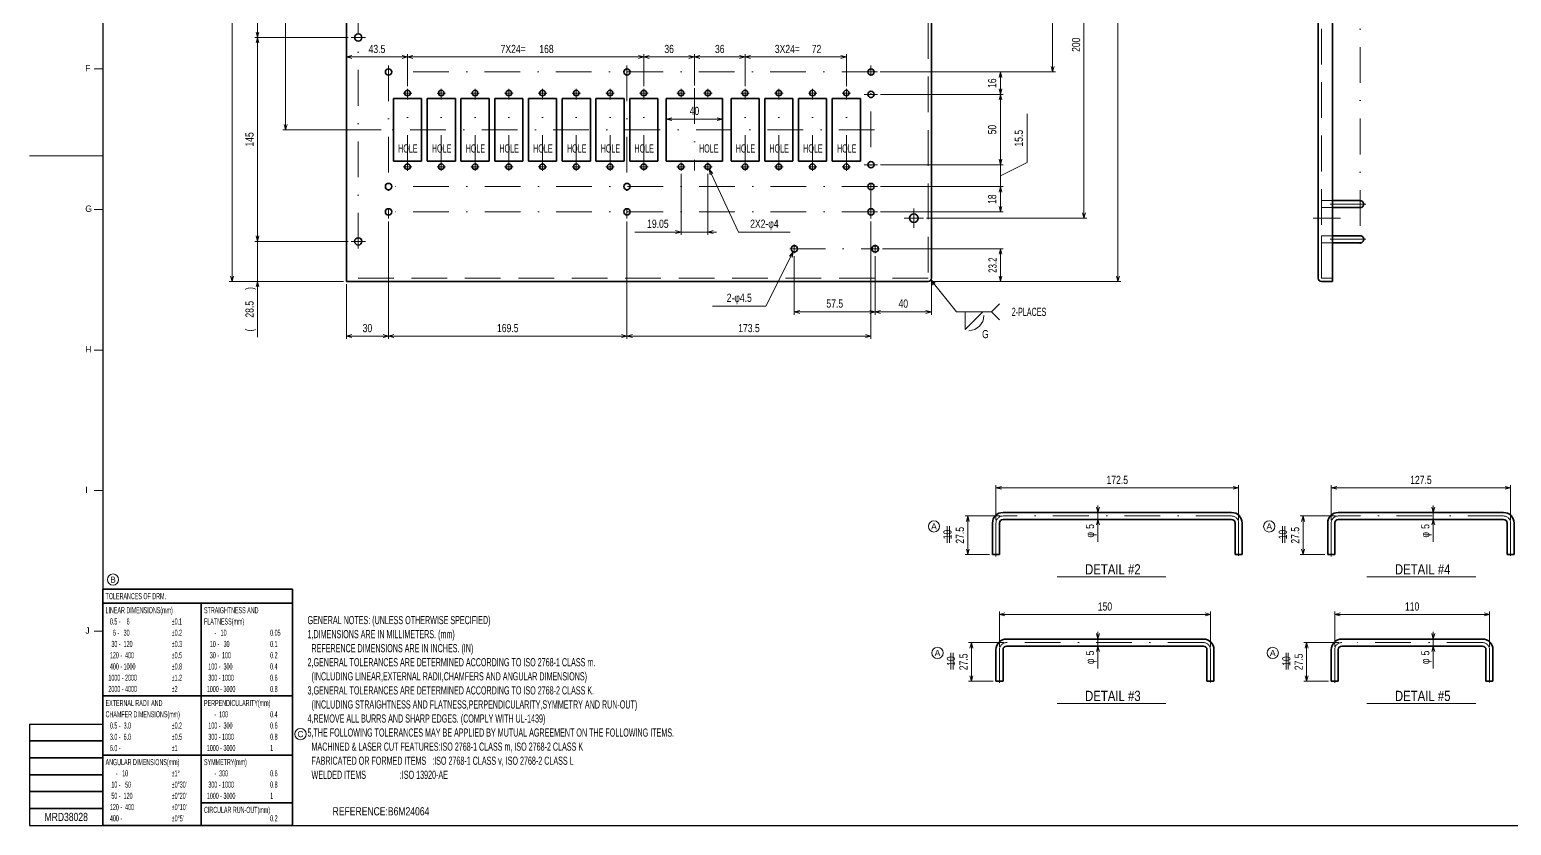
# Model space of a CAD drawing. Header units: millimetres. Extents: x 10 to 832, y 7 to 590.
# Drawn here: x 10 to 536, y 15 to 298 of the extents above; entities that cross this region are included whole.
import ezdxf
from ezdxf.enums import TextEntityAlignment as Align

# ---------------------------------------------------------------- set-up
doc = ezdxf.new("R2010")
doc.units = ezdxf.units.MM
doc.linetypes.add('DASHDOT', pattern=[25.3, 12.7, -6.3, 0, -6.3])
doc.linetypes.add('DASHED', pattern=[19, 12.7, -6.3])
for name, color, linetype in [('GR1_01', 7, 'Continuous'), ('GR1_05', 7, 'Continuous'), ('GR1_16', 7, 'Continuous'), ('GR2_02', 7, 'Continuous'), ('図面枠B6M', 7, 'Continuous'), ('表題、部品表_Layer1', 7, 'Continuous')]:
    doc.layers.add(name, color=color, linetype=linetype)
doc.styles.add('HG丸ｺﾞｼｯｸM-PRO', font='')
doc.styles.get('HG丸ｺﾞｼｯｸM-PRO').set_extended_font_data('HG丸ｺﾞｼｯｸM-PRO')

# ---------------------------------------------------------------- blocks, each defined once
blk = doc.blocks.new('BLKF023')
at = {"layer": '図面枠B6M', "color": 2, "linetype": 'Continuous', "lineweight": 25}
for p, q in [((35.5, 584), (35.5, 15)), ((9.5, 51), (9.5, 15)), ((9.5, 51), (35.5, 51)), ((9.5, 15), (831.5, 15))]:
    blk.add_line(p, q, dxfattribs=at)
at = {"layer": '図面枠B6M', "color": 4, "linetype": 'Continuous', "lineweight": 13}
for p, q in [((32.5, 284), (35.5, 284)), ((9.5, 253), (35.5, 253)), ((32.5, 234), (35.5, 234)), ((32.5, 184), (35.5, 184)), ((32.5, 134), (35.5, 134)), ((32.5, 84), (35.5, 84))]:
    blk.add_line(p, q, dxfattribs=at)
at = {"layer": '図面枠B6M', "color": 3, "linetype": 'Continuous', "lineweight": 35}
for p, q in [((9.5, 45), (35.5, 45)), ((9.5, 39), (35.5, 39)), ((9.5, 33), (35.5, 33)), ((9.5, 27), (35.5, 27)), ((9.5, 21), (35.5, 21))]:
    blk.add_line(p, q, dxfattribs=at)
at = {"layer": '図面枠B6M', "color": 4, "linetype": 'Continuous', "lineweight": 13, "style": 'HG丸ｺﾞｼｯｸM-PRO'}
for s, width, p in [('F', 0.998986, (29.29, 282.45)), ('G', 1.003714, (29.29, 232.45)), ('H', 1.00207, (29.29, 182.45)), ('I', 1.00207, (29.29, 132.45)), ('J', 1.005117, (29.29, 82.45))]:
    blk.add_text(s, height=2.25, dxfattribs=dict(at, width=width)).set_placement(p, align=Align.BOTTOM_LEFT)
blk = doc.blocks.new('BLKF035')
at = {"layer": 'GR2_02', "color": 3, "linetype": 'Continuous', "lineweight": 35}
for p, q in [((356.79, 81.25), (426.79, 81.25)), ((353.04, 66.25), (353.04, 77.5)), ((355.54, 66.25), (355.54, 77.5)), ((426.79, 78.75), (356.79, 78.75)), ((428.04, 66.25), (428.04, 77.5)), ((430.54, 77.5), (430.54, 66.25)), ((355.54, 66.25), (353.04, 66.25)), ((430.54, 66.25), (428.04, 66.25))]:
    blk.add_line(p, q, dxfattribs=at)
at = {"layer": 'GR2_02', "color": 4, "linetype": 'DASHDOT', "lineweight": 13}
for p, q in [((426.79, 80), (356.79, 80)), ((354.29, 77.5), (354.29, 65.62)), ((429.29, 77.5), (429.29, 65.8))]:
    blk.add_line(p, q, dxfattribs=at)
at = {"layer": 'GR2_02', "color": 3, "linetype": 'Continuous', "lineweight": 35}
for centre, radius, start, end in [((356.79, 77.5), 3.75, 90, 180), ((426.79, 77.5), 3.75, 0, 90), ((356.79, 77.5), 1.25, 90, 180), ((426.79, 77.5), 1.25, 0, 90)]:
    blk.add_arc(centre, radius, start, end, dxfattribs=at)
at = {"layer": 'GR2_02', "color": 4, "linetype": 'DASHDOT', "lineweight": 13}
for centre, start, end in [((356.79, 77.5), 90, 180), ((426.79, 77.5), 0, 90)]:
    blk.add_arc(centre, 2.5, start, end, dxfattribs=at)
blk = doc.blocks.new('FXTIP_ARROW_S')
at = {"color": 0, "linetype": 'Continuous', "lineweight": -2}
for q in [(-1, 0), (-0.97, 0.26), (-0.97, -0.26)]:
    blk.add_line((0, 0), q, dxfattribs=at)
blk = doc.blocks.new('FXTIP_ARROW_E')
at = {"color": 0, "linetype": 'Continuous', "lineweight": -2}
for q in [(-1, 0), (-0.97, 0.26), (-0.97, -0.26)]:
    blk.add_line((0, 0), q, dxfattribs=at)
blk = doc.blocks.new('BLKF036')
at = {"layer": 'GR2_02', "color": 3, "linetype": 'Continuous', "lineweight": 35}
for p, q in [((351.79, 111.25), (351.79, 122.5)), ((354.29, 111.25), (354.29, 122.5)), ((355.54, 126.25), (436.79, 126.25)), ((436.79, 123.75), (355.54, 123.75)), ((438.04, 111.25), (438.04, 122.5)), ((440.54, 122.5), (440.54, 111.25)), ((354.29, 111.25), (351.79, 111.25)), ((440.54, 111.25), (438.04, 111.25))]:
    blk.add_line(p, q, dxfattribs=at)
at = {"layer": 'GR2_02', "color": 4, "linetype": 'DASHDOT', "lineweight": 13}
for p, q in [((353.04, 122.5), (353.04, 110.62)), ((436.79, 125), (355.54, 125)), ((439.29, 122.5), (439.29, 110.8))]:
    blk.add_line(p, q, dxfattribs=at)
at = {"layer": 'GR2_02', "color": 3, "linetype": 'Continuous', "lineweight": 35}
for centre, radius, start, end in [((355.54, 122.5), 3.75, 90, 180), ((355.54, 122.5), 1.25, 90, 180), ((436.79, 122.5), 3.75, 0, 90), ((436.79, 122.5), 1.25, 0, 90)]:
    blk.add_arc(centre, radius, start, end, dxfattribs=at)
at = {"layer": 'GR2_02', "color": 4, "linetype": 'DASHDOT', "lineweight": 13}
for centre, start, end in [((355.54, 122.5), 90, 180), ((436.79, 122.5), 0, 90)]:
    blk.add_arc(centre, 2.5, start, end, dxfattribs=at)
blk = doc.blocks.new('BLKF037')
at = {"layer": 'GR1_01', "color": 3, "linetype": 'Continuous', "lineweight": 35}
for p, q in [((468.78, 453.37), (472.63, 453.37)), ((472.63, 404.68), (472.63, 453.37)), ((467.63, 209.52), (467.63, 452.22)), ((472.63, 208.37), (472.63, 399.68)), ((468.78, 208.37), (472.63, 208.37))]:
    blk.add_line(p, q, dxfattribs=at)
at = {"layer": 'GR1_01', "color": 4, "linetype": 'DASHED', "lineweight": 13}
for p, q in [((468.78, 209.52), (468.78, 452.22)), ((468.78, 452.22), (472.63, 452.22)), ((472.63, 209.52), (468.78, 209.52))]:
    blk.add_line(p, q, dxfattribs=at)
at = {"layer": 'GR1_01', "color": 3, "linetype": 'Continuous', "lineweight": 35}
for centre, start, end in [((468.78, 452.22), 90, 180), ((468.78, 209.52), 180, 270)]:
    blk.add_arc(centre, 1.15, start, end, dxfattribs=at)
blk = doc.blocks.new('BLKF062')
at = {"layer": 'GR1_16', "color": 4, "linetype": 'Continuous', "lineweight": 13}
for p, q in [((342.08, 197.58), (342.08, 191.33)), ((342.08, 191.33), (348.33, 197.58))]:
    blk.add_line(p, q, dxfattribs=at)
blk.add_arc((343.23, 196.43), 5.55, 271.8605, 358.1395, dxfattribs=at)
blk = doc.blocks.new('BLKF065')
at = {"layer": 'GR2_02', "color": 3, "linetype": 'Continuous', "lineweight": 35}
for p, q in [((475.98, 81.25), (525.98, 81.25)), ((472.23, 66.25), (472.23, 77.5)), ((474.73, 66.25), (474.73, 77.5)), ((525.98, 78.75), (475.98, 78.75)), ((527.23, 66.25), (527.23, 77.5)), ((529.73, 77.5), (529.73, 66.25)), ((474.73, 66.25), (472.23, 66.25)), ((529.73, 66.25), (527.23, 66.25))]:
    blk.add_line(p, q, dxfattribs=at)
at = {"layer": 'GR2_02', "color": 4, "linetype": 'DASHDOT', "lineweight": 13}
for p, q in [((525.98, 80), (475.98, 80)), ((473.48, 77.5), (473.48, 65.62)), ((528.48, 77.5), (528.48, 65.8))]:
    blk.add_line(p, q, dxfattribs=at)
at = {"layer": 'GR2_02', "color": 3, "linetype": 'Continuous', "lineweight": 35}
for centre, radius, start, end in [((475.98, 77.5), 3.75, 90, 180), ((525.98, 77.5), 3.75, 0, 90), ((475.98, 77.5), 1.25, 90, 180), ((525.98, 77.5), 1.25, 0, 90)]:
    blk.add_arc(centre, radius, start, end, dxfattribs=at)
at = {"layer": 'GR2_02', "color": 4, "linetype": 'DASHDOT', "lineweight": 13}
for centre, start, end in [((475.98, 77.5), 90, 180), ((525.98, 77.5), 0, 90)]:
    blk.add_arc(centre, 2.5, start, end, dxfattribs=at)
blk = doc.blocks.new('BLKF066')
at = {"layer": 'GR2_02', "color": 3, "linetype": 'Continuous', "lineweight": 35}
for p, q in [((470.98, 111.25), (470.98, 122.5)), ((473.48, 111.25), (473.48, 122.5)), ((474.73, 126.25), (533.48, 126.25)), ((533.48, 123.75), (474.73, 123.75)), ((534.73, 111.25), (534.73, 122.5)), ((537.23, 122.5), (537.23, 111.25)), ((473.48, 111.25), (470.98, 111.25)), ((537.23, 111.25), (534.73, 111.25))]:
    blk.add_line(p, q, dxfattribs=at)
at = {"layer": 'GR2_02', "color": 4, "linetype": 'DASHDOT', "lineweight": 13}
for p, q in [((472.23, 122.5), (472.23, 110.62)), ((533.48, 125), (474.73, 125)), ((535.98, 122.5), (535.98, 110.8))]:
    blk.add_line(p, q, dxfattribs=at)
at = {"layer": 'GR2_02', "color": 3, "linetype": 'Continuous', "lineweight": 35}
for centre, radius, start, end in [((474.73, 122.5), 3.75, 90, 180), ((474.73, 122.5), 1.25, 90, 180), ((533.48, 122.5), 3.75, 0, 90), ((533.48, 122.5), 1.25, 0, 90)]:
    blk.add_arc(centre, radius, start, end, dxfattribs=at)
at = {"layer": 'GR2_02', "color": 4, "linetype": 'DASHDOT', "lineweight": 13}
for centre, start, end in [((474.73, 122.5), 90, 180), ((533.48, 122.5), 0, 90)]:
    blk.add_arc(centre, 2.5, start, end, dxfattribs=at)
blk = doc.blocks.new('BLKF077')
at = {"layer": 'GR2_02', "color": 4, "linetype": 'DASHED', "lineweight": 13}
for p, q in [((468.78, 237.12), (472.63, 237.12)), ((472.63, 234.62), (468.78, 234.62))]:
    blk.add_line(p, q, dxfattribs=at)
at = {"layer": 'GR2_02', "color": 3, "linetype": 'Continuous', "lineweight": 35}
for p, q in [((472.63, 237.12), (482.53, 237.12)), ((482.53, 234.62), (472.63, 234.62))]:
    blk.add_line(p, q, dxfattribs=at)
for start, end in [(28.3576, 90), (270, 331.6424), (331.6424, 28.3576)]:
    blk.add_arc((482.53, 235.87), 1.25, start, end, dxfattribs=at)
blk = doc.blocks.new('BLKF076')
at = {"layer": 'GR2_02', "color": 4, "linetype": 'DASHED', "lineweight": 13}
blk.add_line((468.78, 237.12), (468.78, 234.62), dxfattribs=at)
at = {"layer": 'GR2_02', "color": 4, "linetype": 'DASHDOT', "lineweight": 13}
blk.add_line((484.53, 235.87), (467.88, 235.87), dxfattribs=at)
at = {"layer": 'GR2_02', "color": 3, "linetype": 'Continuous', "lineweight": 35}
blk.add_blockref('BLKF077', (0, 0), dxfattribs=at)
blk = doc.blocks.new('BLKF079')
at = {"layer": 'GR2_02', "color": 4, "linetype": 'DASHED', "lineweight": 13}
for p, q in [((468.78, 224.62), (472.63, 224.62)), ((472.63, 222.12), (468.78, 222.12))]:
    blk.add_line(p, q, dxfattribs=at)
at = {"layer": 'GR2_02', "color": 3, "linetype": 'Continuous', "lineweight": 35}
for p, q in [((472.63, 224.62), (482.53, 224.62)), ((482.53, 222.12), (472.63, 222.12))]:
    blk.add_line(p, q, dxfattribs=at)
for start, end in [(34.9152, 90), (270, 325.0848), (325.0848, 34.9152)]:
    blk.add_arc((482.53, 223.37), 1.25, start, end, dxfattribs=at)
blk = doc.blocks.new('BLKF078')
at = {"layer": 'GR2_02', "color": 4, "linetype": 'DASHDOT', "lineweight": 13}
blk.add_line((484.53, 223.37), (467.88, 223.37), dxfattribs=at)
at = {"layer": 'GR2_02', "color": 4, "linetype": 'DASHED', "lineweight": 13}
blk.add_line((468.78, 224.62), (468.78, 222.12), dxfattribs=at)
at = {"layer": 'GR2_02', "color": 3, "linetype": 'Continuous', "lineweight": 35}
blk.add_blockref('BLKF079', (0, 0), dxfattribs=at)
blk = doc.blocks.new('BLKF082')
at = {"layer": 'GR1_05', "color": 4, "linetype": 'Continuous', "lineweight": 13}
blk.add_circle((331, 121.3), 2, dxfattribs=at)
at = {"layer": 'GR1_05', "color": 4, "linetype": 'Continuous', "lineweight": 13, "style": 'HG丸ｺﾞｼｯｸM-PRO', "width": 1.042301}
blk.add_text('A', height=2.18, dxfattribs=at).set_placement((331, 121.3), align=Align.MIDDLE_CENTER)
blk = doc.blocks.new('BLKF083')
at = {"layer": 'GR1_05', "color": 4, "linetype": 'Continuous', "lineweight": 13}
blk.add_circle((332.25, 76.3), 2, dxfattribs=at)
at = {"layer": 'GR1_05', "color": 4, "linetype": 'Continuous', "lineweight": 13, "style": 'HG丸ｺﾞｼｯｸM-PRO', "width": 1.042301}
blk.add_text('A', height=2.18, dxfattribs=at).set_placement((332.25, 76.3), align=Align.MIDDLE_CENTER)
blk = doc.blocks.new('BLKF084')
at = {"layer": 'GR1_05', "color": 4, "linetype": 'Continuous', "lineweight": 13}
blk.add_circle((451.44, 76.3), 2, dxfattribs=at)
at = {"layer": 'GR1_05', "color": 4, "linetype": 'Continuous', "lineweight": 13, "style": 'HG丸ｺﾞｼｯｸM-PRO', "width": 1.042301}
blk.add_text('A', height=2.18, dxfattribs=at).set_placement((451.44, 76.3), align=Align.MIDDLE_CENTER)
blk = doc.blocks.new('BLKF085')
at = {"layer": 'GR1_05', "color": 4, "linetype": 'Continuous', "lineweight": 13}
blk.add_circle((450.19, 121.3), 2, dxfattribs=at)
at = {"layer": 'GR1_05', "color": 4, "linetype": 'Continuous', "lineweight": 13, "style": 'HG丸ｺﾞｼｯｸM-PRO', "width": 1.042301}
blk.add_text('A', height=2.18, dxfattribs=at).set_placement((450.19, 121.3), align=Align.MIDDLE_CENTER)
blk = doc.blocks.new('BLKF088')
at = {"layer": '図面枠B6M', "color": 3, "linetype": 'Continuous', "lineweight": 35}
for p, q in [((35.5, 99), (103, 99)), ((35.5, 99), (35.5, 15)), ((103, 15), (103, 99)), ((35.5, 94), (103, 94)), ((70.5, 15), (70.5, 94)), ((35.5, 61), (70.5, 61)), ((70.5, 61), (103, 61)), ((35.5, 40), (70.5, 40)), ((70.5, 40), (103, 40)), ((70.5, 23), (103, 23)), ((35.5, 15), (103, 15))]:
    blk.add_line(p, q, dxfattribs=at)
at = {"layer": '図面枠B6M', "color": 4, "linetype": 'Continuous', "lineweight": 13, "style": 'HG丸ｺﾞｼｯｸM-PRO'}
for s, height, width, p in [('TOLERANCES OF DRM.', 2.1818, 0.522208, (36.5, 96.5)), ('LINEAR DIMENSIONS(mm)', 2.1818, 0.521664, (36.5, 91.5)), ('STRAIGHTNESS AND', 2.1818, 0.521949, (71.5, 91.5)), (' 0.5 -    6', 2.1818, 0.524049, (37.5, 87.5)), ('   6 -   30', 2.1818, 0.52397, (37.5, 83.5)), ('±0.1', 2.182, 0.52198, (60, 87.5)), ('±0.2', 2.182, 0.52198, (60, 83.5)), ('FLATNESS(mm)', 2.1818, 0.521994, (71.5, 87.5)), ('     -   10', 2.1818, 0.524651, (72.5, 83.5)), ('0.05', 2.182, 0.52205, (95, 83.5)), ('  30 -  120', 2.1818, 0.522893, (37.5, 79.5)), ('±0.3', 2.182, 0.52198, (60, 79.5)), ('  10 -   30', 2.1818, 0.523391, (72.5, 79.5)), ('0.1', 2.182, 0.522424, (95, 79.5)), (' 120 -  400', 2.1818, 0.52246, (37.5, 75.5)), ('±0.5', 2.182, 0.52198, (60, 75.5)), ('  30 -  100', 2.1818, 0.522893, (72.5, 75.5)), ('0.2', 2.182, 0.522424, (95, 75.5)), ('1000 - 2000', 2.1818, 0.521744, (37.5, 67.5)), (' 400 - 1000', 2.1818, 0.52208, (37.5, 71.5)), ('±0.8', 2.182, 0.52198, (60, 71.5)), ('±1.2', 2.182, 0.52198, (60, 67.5)), (' 300 - 1000', 2.1818, 0.52208, (72.5, 67.5)), (' 100 -  300', 2.1818, 0.52246, (72.5, 71.5)), ('0.4', 2.182, 0.522424, (95, 71.5)), ('0.6', 2.182, 0.522424, (95, 67.5)), ('2000 - 4000', 2.1818, 0.521744, (37.5, 63.5)), ('±2', 2.182, 0.521216, (60, 63.5)), ('1000 - 3000', 2.1818, 0.521744, (72.5, 63.5)), ('0.8', 2.182, 0.522424, (95, 63.5)), ('EXTERNAL RADII AND', 2.1818, 0.522426, (36.5, 58.5)), ('PERPENDICULARITY(mm)', 2.1818, 0.521822, (71.5, 58.5)), ('CHAMFER DIMENSIONS(mm)', 2.1818, 0.521615, (36.5, 54.5)), ('     -  100', 2.1818, 0.52397, (72.5, 54.5)), ('0.4', 2.182, 0.522424, (95, 54.5)), (' 0.5 -  3.0', 2.1818, 0.523514, (37.5, 50.5)), (' 3.0 -  6.0', 2.1818, 0.523514, (37.5, 46.5)), ('±0.2', 2.182, 0.52198, (60, 50.5)), ('±0.5', 2.182, 0.52198, (60, 46.5)), (' 300 - 1000', 2.1818, 0.52208, (72.5, 46.5)), (' 100 -  300', 2.1818, 0.52246, (72.5, 50.5)), ('0.6', 2.182, 0.522424, (95, 50.5)), ('0.8', 2.182, 0.522424, (95, 46.5)), (' 6.0 -', 2.182, 0.523279, (37.5, 42.5)), ('±1', 2.182, 0.521216, (60, 42.5)), ('1000 - 3000', 2.1818, 0.521744, (72.5, 42.5)), ('1', 2.18, 0.521199, (95, 42.5)), ('ANGULAR DIMENSIONS(mm)', 2.1818, 0.521887, (36.5, 37.5)), ('SYMMETRY(mm)', 2.1818, 0.521222, (71.5, 37.5)), ('     -   10', 2.1818, 0.524651, (37.5, 33.5)), ('±1°', 2.182, 0.52122, (60, 33.5)), ('     -  300', 2.1818, 0.52397, (72.5, 33.5)), ('0.6', 2.182, 0.522424, (95, 33.5)), ('  50 -  120', 2.1818, 0.522893, (37.5, 25.5)), ('  10 -   50', 2.1818, 0.523391, (37.5, 29.5)), ("±0°30'", 2.182, 0.521679, (60, 29.5)), ("±0°20'", 2.182, 0.521679, (60, 25.5)), ('1000 - 3000', 2.1818, 0.521744, (72.5, 25.5)), (' 300 - 1000', 2.1818, 0.52208, (72.5, 29.5)), ('0.8', 2.182, 0.522424, (95, 29.5)), ('1', 2.18, 0.521199, (95, 25.5)), (' 120 -  400', 2.1818, 0.52246, (37.5, 21.5)), ("±0°10'", 2.182, 0.521679, (60, 21.5)), ('CIRCULAR RUN-OUT(mm)', 2.1818, 0.521639, (71.5, 20.5)), (' 400 -', 2.182, 0.52234, (37.5, 17.5)), ("±0°5'", 2.182, 0.521776, (60, 17.5)), ('0.2', 2.182, 0.522424, (95, 17.5))]:
    blk.add_text(s, height=height, dxfattribs=dict(at, width=width)).set_placement(p, align=Align.MIDDLE_LEFT)
blk = doc.blocks.new('BLKF089')
at = {"layer": '表題、部品表_Layer1', "color": 4, "linetype": 'Continuous', "lineweight": 13}
blk.add_circle((39.14, 102.37), 2, dxfattribs=at)
at = {"layer": '表題、部品表_Layer1', "color": 4, "linetype": 'Continuous', "lineweight": 13, "style": 'HG丸ｺﾞｼｯｸM-PRO', "width": 1.04272}
blk.add_text('B', height=2.18, dxfattribs=at).set_placement((39.14, 102.37), align=Align.MIDDLE_CENTER)
blk = doc.blocks.new('BLKF126')
at = {"layer": 'GR1_01', "color": 3, "linetype": 'Continuous', "lineweight": 35}
for p, q in [((328.94, 453.37), (122.09, 453.37)), ((122.09, 208.37), (122.09, 453.37)), ((330.09, 209.52), (330.09, 452.22)), ((328.94, 208.37), (122.09, 208.37))]:
    blk.add_line(p, q, dxfattribs=at)
at = {"layer": 'GR1_01', "color": 4, "linetype": 'DASHED', "lineweight": 13}
for p, q in [((122.09, 452.22), (328.94, 452.22)), ((328.94, 452.22), (328.94, 209.52)), ((328.94, 209.52), (122.09, 209.52))]:
    blk.add_line(p, q, dxfattribs=at)
at = {"layer": 'GR1_01', "color": 3, "linetype": 'Continuous', "lineweight": 35}
for centre, start, end in [((328.94, 452.22), 0, 90), ((328.94, 209.52), 270, 0)]:
    blk.add_arc(centre, 1.15, start, end, dxfattribs=at)
blk = doc.blocks.new('BLKF129')
at = {"layer": 'GR1_01', "color": 3, "linetype": 'Continuous', "lineweight": 35}
for p, q in [((148.84, 273.37), (138.84, 273.37)), ((138.84, 273.37), (138.84, 251.17)), ((148.84, 251.17), (148.84, 273.37)), ((160.84, 273.37), (150.84, 273.37)), ((150.84, 273.37), (150.84, 251.17)), ((160.84, 251.17), (160.84, 273.37)), ((172.84, 273.37), (162.84, 273.37)), ((162.84, 273.37), (162.84, 251.17)), ((172.84, 251.17), (172.84, 273.37)), ((184.84, 273.37), (174.84, 273.37)), ((174.84, 273.37), (174.84, 251.17)), ((184.84, 251.17), (184.84, 273.37)), ((196.84, 273.37), (186.84, 273.37)), ((186.84, 273.37), (186.84, 251.17)), ((196.84, 251.17), (196.84, 273.37)), ((208.84, 273.37), (198.84, 273.37)), ((198.84, 273.37), (198.84, 251.17)), ((208.84, 251.17), (208.84, 273.37)), ((220.84, 273.37), (210.84, 273.37)), ((210.84, 273.37), (210.84, 251.17)), ((220.84, 251.17), (220.84, 273.37)), ((232.84, 273.37), (222.84, 273.37)), ((222.84, 273.37), (222.84, 251.17)), ((232.84, 251.17), (232.84, 273.37)), ((255.84, 273.37), (235.84, 273.37)), ((235.84, 273.37), (235.84, 251.17)), ((255.84, 251.17), (255.84, 273.37)), ((268.84, 273.37), (258.84, 273.37)), ((258.84, 273.37), (258.84, 251.17)), ((268.84, 251.17), (268.84, 273.37)), ((280.84, 273.37), (270.84, 273.37)), ((270.84, 273.37), (270.84, 251.17)), ((280.84, 251.17), (280.84, 273.37)), ((292.84, 273.37), (282.84, 273.37)), ((282.84, 273.37), (282.84, 251.17)), ((292.84, 251.17), (292.84, 273.37)), ((304.84, 273.37), (294.84, 273.37)), ((294.84, 273.37), (294.84, 251.17)), ((304.84, 251.17), (304.84, 273.37)), ((138.84, 251.17), (148.84, 251.17)), ((150.84, 251.17), (160.84, 251.17)), ((162.84, 251.17), (172.84, 251.17)), ((174.84, 251.17), (184.84, 251.17)), ((186.84, 251.17), (196.84, 251.17)), ((198.84, 251.17), (208.84, 251.17)), ((210.84, 251.17), (220.84, 251.17)), ((222.84, 251.17), (232.84, 251.17)), ((235.84, 251.17), (255.84, 251.17)), ((258.84, 251.17), (268.84, 251.17)), ((270.84, 251.17), (280.84, 251.17)), ((282.84, 251.17), (292.84, 251.17)), ((294.84, 251.17), (304.84, 251.17))]:
    blk.add_line(p, q, dxfattribs=at)
for centre in [(143.84, 275.37), (155.84, 275.37), (167.84, 275.37), (179.84, 275.37), (191.84, 275.37), (203.84, 275.37), (215.84, 275.37), (227.84, 275.37), (241.08, 275.37), (250.61, 275.37), (263.84, 275.37), (275.84, 275.37), (287.84, 275.37), (299.84, 275.37), (143.84, 249.17), (155.84, 249.17), (167.84, 249.17), (179.84, 249.17), (191.84, 249.17), (203.84, 249.17), (215.84, 249.17), (227.84, 249.17), (241.08, 249.17), (250.61, 249.17), (263.84, 249.17), (275.84, 249.17), (287.84, 249.17), (299.84, 249.17)]:
    blk.add_circle(centre, 1, dxfattribs=at)
blk = doc.blocks.new('BLKF130')
at = {"layer": '表題、部品表_Layer1', "color": 4, "linetype": 'Continuous', "lineweight": 13}
blk.add_circle((105.79, 47.45), 2, dxfattribs=at)
at = {"layer": '表題、部品表_Layer1', "color": 4, "linetype": 'Continuous', "lineweight": 13, "style": 'HG丸ｺﾞｼｯｸM-PRO', "width": 1.042931}
blk.add_text('C', height=2.18, dxfattribs=at).set_placement((105.79, 47.45), align=Align.MIDDLE_CENTER)

msp = doc.modelspace()

# ---------------------------------------------------------------- linework, layer by layer
at = {"layer": 'GR1_01', "color": 4, "linetype": 'DASHDOT', "lineweight": 13}
for p, q in [((126.34, 220.07), (126.34, 442.67)), ((482.53, 393.26), (482.53, 217.09)), ((128.89, 295.12), (123.79, 295.12)), ((137.09, 285.17), (137.09, 230.74)), ((221.84, 285.17), (221.84, 230.74)), ((308.59, 230.74), (308.59, 285.17)), ((310.89, 282.87), (134.79, 282.87)), ((145.34, 275.37), (142.34, 275.37)), ((143.84, 273.87), (143.84, 276.87)), ((143.84, 247.67), (143.84, 276.87)), ((157.34, 275.37), (154.34, 275.37)), ((155.84, 273.87), (155.84, 276.87)), ((155.84, 247.67), (155.84, 276.87)), ((169.34, 275.37), (166.34, 275.37)), ((167.84, 273.87), (167.84, 276.87)), ((167.84, 247.67), (167.84, 276.87)), ((181.34, 275.37), (178.34, 275.37)), ((179.84, 273.87), (179.84, 276.87)), ((179.84, 247.67), (179.84, 276.87)), ((193.34, 275.37), (190.34, 275.37)), ((191.84, 273.87), (191.84, 276.87)), ((191.84, 247.67), (191.84, 276.87)), ((205.34, 275.37), (202.34, 275.37)), ((203.84, 273.87), (203.84, 276.87)), ((203.84, 247.67), (203.84, 276.87)), ((217.34, 275.37), (214.34, 275.37)), ((215.84, 273.87), (215.84, 276.87)), ((215.84, 247.67), (215.84, 276.87)), ((229.34, 275.37), (226.34, 275.37)), ((227.84, 273.87), (227.84, 276.87)), ((227.84, 247.67), (227.84, 276.87)), ((242.58, 275.37), (239.58, 275.37)), ((241.08, 273.87), (241.08, 276.87)), ((241.08, 273.87), (241.08, 276.87)), ((245.84, 277.07), (245.84, 247.87)), ((252.11, 275.37), (249.11, 275.37)), ((250.61, 273.87), (250.61, 276.87)), ((250.61, 273.87), (250.61, 276.87)), ((265.34, 275.37), (262.34, 275.37)), ((263.84, 273.87), (263.84, 276.87)), ((263.84, 247.67), (263.84, 276.87)), ((277.34, 275.37), (274.34, 275.37)), ((275.84, 273.87), (275.84, 276.87)), ((275.84, 247.67), (275.84, 276.87)), ((289.34, 275.37), (286.34, 275.37)), ((287.84, 273.87), (287.84, 276.87)), ((287.84, 247.67), (287.84, 276.87)), ((301.34, 275.37), (298.34, 275.37)), ((299.84, 273.87), (299.84, 276.87)), ((299.84, 247.67), (299.84, 276.87)), ((310.97, 274.87), (306.22, 274.87)), ((309.91, 262.27), (135.43, 262.27)), ((145.34, 249.17), (142.34, 249.17)), ((143.84, 247.67), (143.84, 250.67)), ((157.34, 249.17), (154.34, 249.17)), ((155.84, 247.67), (155.84, 250.67)), ((169.34, 249.17), (166.34, 249.17)), ((167.84, 247.67), (167.84, 250.67)), ((181.34, 249.17), (178.34, 249.17)), ((179.84, 247.67), (179.84, 250.67)), ((193.34, 249.17), (190.34, 249.17)), ((191.84, 247.67), (191.84, 250.67)), ((205.34, 249.17), (202.34, 249.17)), ((203.84, 247.67), (203.84, 250.67)), ((217.34, 249.17), (214.34, 249.17)), ((215.84, 247.67), (215.84, 250.67)), ((229.34, 249.17), (226.34, 249.17)), ((227.84, 247.67), (227.84, 250.67)), ((242.58, 249.17), (239.58, 249.17)), ((241.08, 247.67), (241.08, 250.67)), ((241.08, 247.67), (241.08, 250.67)), ((252.11, 249.17), (249.11, 249.17)), ((250.61, 247.67), (250.61, 250.67)), ((250.61, 247.67), (250.61, 250.67)), ((265.34, 249.17), (262.34, 249.17)), ((263.84, 247.67), (263.84, 250.67)), ((277.34, 249.17), (274.34, 249.17)), ((275.84, 247.67), (275.84, 250.67)), ((289.34, 249.17), (286.34, 249.17)), ((287.84, 247.67), (287.84, 250.67)), ((301.34, 249.17), (298.34, 249.17)), ((299.84, 247.67), (299.84, 250.67)), ((310.97, 249.87), (306.22, 249.87)), ((310.97, 242.12), (134.72, 242.12)), ((310.97, 233.12), (134.72, 233.12)), ((323.84, 227.39), (323.84, 234.34)), ((327.32, 230.87), (320.37, 230.87)), ((465.81, 230.87), (475.57, 230.87)), ((128.89, 222.62), (123.79, 222.62)), ((281.34, 218.39), (281.34, 221.54)), ((310.09, 218.39), (310.09, 221.54)), ((279.77, 219.97), (311.67, 219.97))]:
    msp.add_line(p, q, dxfattribs=at)
at = {"layer": 'GR1_01', "color": 3, "linetype": 'Continuous', "lineweight": 35}
for centre, radius in [((126.34, 295.12), 1.3), ((137.09, 282.87), 1.12), ((221.84, 282.87), 1.12), ((308.59, 282.87), 1.12), ((308.59, 274.87), 1.12), ((308.59, 249.87), 1.12), ((137.09, 242.12), 1.12), ((221.84, 242.12), 1.12), ((308.59, 242.12), 1.12), ((137.09, 233.12), 1.12), ((221.84, 233.12), 1.12), ((308.59, 233.12), 1.12), ((323.84, 230.87), 1.5), ((126.34, 222.62), 1.3), ((281.34, 219.97), 1.12), ((310.09, 219.97), 1.12)]:
    msp.add_circle(centre, radius, dxfattribs=at)
at = {"layer": 'GR1_05', "color": 4, "linetype": 'Continuous', "lineweight": 13}
for p, q in [((335.72, 115.44), (335.72, 121.36)), ((336.52, 115.44), (336.52, 121.36)), ((454.92, 115.44), (454.92, 121.36)), ((455.72, 115.44), (455.72, 121.36)), ((336.97, 70.44), (336.97, 76.36)), ((337.77, 70.44), (337.77, 76.36)), ((456.17, 70.44), (456.17, 76.36)), ((456.97, 70.44), (456.97, 76.36))]:
    msp.add_line(p, q, dxfattribs=at)
at = {"layer": 'GR1_16', "color": 4, "linetype": 'Continuous', "lineweight": 13}
for p, q in [((81.46, 208.37), (81.46, 453.37)), ((396.38, 208.37), (396.38, 453.37)), ((90.5, 295.12), (90.5, 367.62)), ((373.19, 282.87), (373.19, 360.37)), ((100.48, 262.27), (100.48, 339.77)), ((384.32, 230.87), (384.32, 330.87)), ((122.79, 295.12), (89.5, 295.12)), ((90.5, 222.62), (90.5, 295.12)), ((122.09, 288.21), (143.84, 288.21)), ((143.84, 277.87), (143.84, 289.21)), ((143.84, 288.21), (227.84, 288.21)), ((227.84, 277.87), (227.84, 289.21)), ((227.84, 288.21), (245.84, 288.21)), ((245.84, 278.07), (245.84, 289.21)), ((245.84, 288.21), (263.84, 288.21)), ((263.84, 277.87), (263.84, 289.21)), ((263.84, 288.21), (299.84, 288.21)), ((299.84, 277.87), (299.84, 289.21)), ((311.89, 282.87), (374.19, 282.87)), ((311.89, 282.87), (355.64, 282.87)), ((354.64, 274.87), (354.64, 282.87)), ((311.97, 274.87), (355.64, 274.87)), ((354.64, 249.87), (354.64, 274.87)), ((235.84, 266.07), (255.84, 266.07)), ((364.08, 250.65), (364.08, 267.95)), ((134.43, 262.27), (99.48, 262.27)), ((251.03, 248.26), (261.53, 225.96)), ((311.97, 249.87), (355.64, 249.87)), ((354.64, 245.99), (364.08, 250.65)), ((354.64, 242.12), (354.64, 249.87)), ((241.08, 246.67), (241.08, 224.94)), ((250.61, 246.67), (250.61, 224.94)), ((311.97, 242.12), (355.64, 242.12)), ((354.64, 233.12), (354.64, 242.12)), ((311.97, 233.12), (355.64, 233.12)), ((137.09, 229.74), (137.09, 187.98)), ((221.84, 229.74), (221.84, 187.98)), ((308.59, 229.74), (308.59, 187.98)), ((328.32, 230.87), (385.32, 230.87)), ((122.79, 222.62), (89.5, 222.62)), ((90.5, 208.37), (90.5, 222.62)), ((224.6, 225.94), (241.08, 225.94)), ((241.08, 225.94), (250.61, 225.94)), ((250.61, 225.94), (253.73, 225.94)), ((261.53, 225.96), (279.89, 225.96)), ((280.95, 218.91), (271.27, 199.62)), ((281.34, 217.39), (281.34, 196.56)), ((310.09, 217.39), (310.09, 196.56)), ((312.67, 219.97), (355.64, 219.97)), ((354.64, 208.37), (354.64, 219.97)), ((121.09, 208.37), (80.46, 208.37)), ((121.09, 208.37), (89.5, 208.37)), ((90.5, 188.61), (90.5, 208.37)), ((122.09, 207.37), (122.09, 187.98)), ((329.82, 208.9), (339.04, 197.58)), ((329.94, 208.37), (397.38, 208.37)), ((329.94, 208.37), (355.64, 208.37)), ((330.09, 208.52), (330.09, 196.56)), ((354.3, 200.44), (351.43, 197.58)), ((271.27, 199.62), (252.28, 199.62)), ((281.34, 197.56), (310.09, 197.56)), ((310.09, 197.56), (330.09, 197.56)), ((339.04, 197.58), (351.43, 197.58)), ((354.3, 194.71), (351.43, 197.58)), ((122.09, 188.98), (137.09, 188.98)), ((137.09, 188.98), (221.84, 188.98)), ((221.84, 188.98), (308.59, 188.98)), ((353.04, 123.5), (353.04, 136)), ((353.04, 135), (439.29, 135)), ((439.29, 123.5), (439.29, 136)), ((472.23, 123.5), (472.23, 136)), ((472.23, 135), (535.98, 135)), ((535.98, 123.5), (535.98, 136)), ((389.29, 126.25), (389.29, 128.75)), ((508.48, 126.25), (508.48, 128.75)), ((354.54, 125), (342.04, 125)), ((343.04, 111.25), (343.04, 125)), ((389.29, 123.75), (389.29, 126.25)), ((389.29, 115.83), (389.29, 123.75)), ((473.73, 125), (461.23, 125)), ((462.23, 111.25), (462.23, 125)), ((508.48, 123.75), (508.48, 126.25)), ((508.48, 115.83), (508.48, 123.75)), ((350.79, 111.25), (342.04, 111.25)), ((469.98, 111.25), (461.23, 111.25)), ((374.75, 103.33), (413.47, 103.33)), ((484.9, 103.33), (523.62, 103.33)), ((354.29, 78.5), (354.29, 91)), ((354.29, 90), (429.29, 90)), ((429.29, 78.5), (429.29, 91)), ((473.48, 78.5), (473.48, 91)), ((473.48, 90), (528.48, 90)), ((528.48, 78.5), (528.48, 91)), ((355.79, 80), (343.29, 80)), ((344.29, 66.25), (344.29, 80)), ((389.29, 81.25), (389.29, 83.75)), ((389.29, 78.75), (389.29, 81.25)), ((474.98, 80), (462.48, 80)), ((463.48, 66.25), (463.48, 80)), ((508.48, 81.25), (508.48, 83.75)), ((508.48, 78.75), (508.48, 81.25)), ((389.29, 70.83), (389.29, 78.75)), ((508.48, 70.83), (508.48, 78.75)), ((352.04, 66.25), (343.29, 66.25)), ((471.23, 66.25), (462.48, 66.25)), ((374.75, 58.33), (413.47, 58.33)), ((484.9, 58.33), (523.62, 58.33))]:
    msp.add_line(p, q, dxfattribs=at)

# ---------------------------------------------------------------- block references
at = {"layer": 'GR1_01', "color": 3, "linetype": 'Continuous', "lineweight": 35}
for name in ['BLKF126', 'BLKF037', 'BLKF129']:
    msp.add_blockref(name, (0, 0), dxfattribs=at)
at = {"layer": 'GR1_05', "color": 4, "linetype": 'Continuous', "lineweight": 13}
for name in ['BLKF082', 'BLKF085', 'BLKF083', 'BLKF084']:
    msp.add_blockref(name, (0, 0), dxfattribs=at)
at = {"layer": 'GR1_16', "color": 4, "linetype": 'Continuous', "lineweight": 13, "xscale": 2, "yscale": 2}
for name, p, rotation in [('FXTIP_ARROW_S', (90.5, 295.12), 270), ('FXTIP_ARROW_E', (90.5, 295.12), 90), ('FXTIP_ARROW_S', (122.09, 288.21), 180), ('FXTIP_ARROW_E', (143.84, 288.21), 360), ('FXTIP_ARROW_S', (143.84, 288.21), 180), ('FXTIP_ARROW_E', (227.84, 288.21), 360), ('FXTIP_ARROW_S', (227.84, 288.21), 180), ('FXTIP_ARROW_E', (245.84, 288.21), 360), ('FXTIP_ARROW_S', (245.84, 288.21), 180), ('FXTIP_ARROW_E', (263.84, 288.21), 360), ('FXTIP_ARROW_S', (263.84, 288.21), 180), ('FXTIP_ARROW_E', (299.84, 288.21), 360), ('FXTIP_ARROW_S', (373.19, 282.87), 270), ('FXTIP_ARROW_E', (354.64, 282.87), 90), ('FXTIP_ARROW_S', (354.64, 274.87), 270), ('FXTIP_ARROW_E', (354.64, 274.87), 90), ('FXTIP_ARROW_S', (100.48, 262.27), 270), ('FXTIP_ARROW_S', (235.84, 266.07), 180), ('FXTIP_ARROW_E', (255.84, 266.07), 360), ('FXTIP_ARROW_S', (251.03, 248.26), 115.2151479791467), ('FXTIP_ARROW_S', (354.64, 249.87), 270), ('FXTIP_ARROW_E', (354.64, 242.12), 90), ('FXTIP_ARROW_S', (354.64, 233.12), 270), ('FXTIP_ARROW_S', (384.32, 230.87), 270), ('FXTIP_ARROW_S', (90.5, 222.62), 270), ('FXTIP_ARROW_E', (241.08, 225.94), 360), ('FXTIP_ARROW_S', (250.61, 225.94), 180), ('FXTIP_ARROW_S', (280.95, 218.91), 63.34965523199222), ('FXTIP_ARROW_E', (354.64, 219.97), 90), ('FXTIP_ARROW_S', (81.46, 208.37), 270), ('FXTIP_ARROW_E', (90.5, 208.37), 90), ('FXTIP_ARROW_S', (329.82, 208.9), 129.1427344239373), ('FXTIP_ARROW_S', (354.64, 208.37), 270), ('FXTIP_ARROW_S', (396.38, 208.37), 270), ('FXTIP_ARROW_S', (281.34, 197.56), 180), ('FXTIP_ARROW_E', (310.09, 197.56), 360), ('FXTIP_ARROW_S', (310.09, 197.56), 180), ('FXTIP_ARROW_E', (330.09, 197.56), 360), ('FXTIP_ARROW_S', (122.09, 188.98), 180), ('FXTIP_ARROW_E', (137.09, 188.98), 360), ('FXTIP_ARROW_S', (137.09, 188.98), 180), ('FXTIP_ARROW_E', (221.84, 188.98), 360), ('FXTIP_ARROW_S', (221.84, 188.98), 180), ('FXTIP_ARROW_E', (308.59, 188.98), 360), ('FXTIP_ARROW_S', (353.04, 135), 180), ('FXTIP_ARROW_E', (439.29, 135), 360), ('FXTIP_ARROW_S', (472.23, 135), 180), ('FXTIP_ARROW_E', (535.98, 135), 360), ('FXTIP_ARROW_S', (389.29, 126.25), 270), ('FXTIP_ARROW_S', (508.48, 126.25), 270), ('FXTIP_ARROW_E', (343.04, 125), 90), ('FXTIP_ARROW_E', (389.29, 123.75), 90), ('FXTIP_ARROW_E', (462.23, 125), 90), ('FXTIP_ARROW_E', (508.48, 123.75), 90), ('FXTIP_ARROW_S', (343.04, 111.25), 270), ('FXTIP_ARROW_S', (462.23, 111.25), 270), ('FXTIP_ARROW_S', (354.29, 90), 180), ('FXTIP_ARROW_E', (429.29, 90), 360), ('FXTIP_ARROW_S', (473.48, 90), 180), ('FXTIP_ARROW_E', (528.48, 90), 360), ('FXTIP_ARROW_E', (344.29, 80), 90), ('FXTIP_ARROW_S', (389.29, 81.25), 270), ('FXTIP_ARROW_E', (463.48, 80), 90), ('FXTIP_ARROW_S', (508.48, 81.25), 270), ('FXTIP_ARROW_E', (389.29, 78.75), 90), ('FXTIP_ARROW_E', (508.48, 78.75), 90), ('FXTIP_ARROW_S', (344.29, 66.25), 270), ('FXTIP_ARROW_S', (463.48, 66.25), 270)]:
    msp.add_blockref(name, p, dxfattribs=dict(at, rotation=rotation))
at = {"layer": 'GR1_16', "color": 4, "linetype": 'Continuous', "lineweight": 13}
msp.add_blockref('BLKF062', (0, 0), dxfattribs=at)
at = {"layer": 'GR2_02', "color": 4, "linetype": 'DASHED', "lineweight": 13}
for name in ['BLKF076', 'BLKF078']:
    msp.add_blockref(name, (0, 0), dxfattribs=at)
at = {"layer": 'GR2_02', "color": 3, "linetype": 'Continuous', "lineweight": 35}
for name in ['BLKF036', 'BLKF066', 'BLKF035', 'BLKF065']:
    msp.add_blockref(name, (0, 0), dxfattribs=at)
at = {"layer": '図面枠B6M', "color": 4, "linetype": 'Continuous', "lineweight": 13}
for name in ['BLKF023', 'BLKF088']:
    msp.add_blockref(name, (0, 0), dxfattribs=at)
at = {"layer": '表題、部品表_Layer1', "color": 4, "linetype": 'Continuous', "lineweight": 13}
for name in ['BLKF089', 'BLKF130']:
    msp.add_blockref(name, (0, 0), dxfattribs=at)

# ---------------------------------------------------------------- texts
at = {"layer": 'GR1_05', "color": 3, "linetype": 'Continuous', "lineweight": 35, "style": 'HG丸ｺﾞｼｯｸM-PRO', "width": 0.784542}
for p in [(338.12, 118.4), (457.32, 118.4), (339.37, 73.4), (458.57, 73.4)]:
    msp.add_text('10', height=2.909, rotation=90, dxfattribs=at).set_placement(p, align=Align.BOTTOM_CENTER)
at = {"layer": 'GR1_16', "color": 3, "linetype": 'Continuous', "lineweight": 35, "style": 'HG丸ｺﾞｼｯｸM-PRO'}
for s, height, rotation, width, p in [('43.5', 2.909, 0, 0.784749, (132.97, 288.71)), ('7X24=', 2.909, 0, 0.78375, (181.4, 288.71)), ('168', 2.909, 0, 0.784542, (193.24, 288.71)), ('36', 2.909, 0, 0.784542, (236.84, 288.71)), ('36', 2.909, 0, 0.784542, (254.84, 288.71)), ('3X24=', 2.909, 0, 0.78375, (278.88, 288.71)), ('72', 2.909, 0, 0.784542, (289.24, 288.71)), ('200', 2.909, 90, 0.784542, (383.82, 292.53)), ('16', 2.909, 90, 0.784542, (354.01, 278.87)), ('40', 2.909, 0, 0.784542, (245.84, 266.69)), ('50', 2.909, 90, 0.784542, (354.01, 262.37)), ('15.5', 2.909, 90, 0.784749, (363.46, 259.3)), ('18', 2.909, 90, 0.784542, (354.01, 237.62)), ('19.05', 2.909, 0, 0.7847, (232.84, 226.57)), ('23.2', 2.909, 90, 0.724512, (354.14, 214.17)), ('57.5', 2.909, 0, 0.784749, (295.72, 198.19)), ('40', 2.909, 0, 0.784542, (320.09, 198.19)), ('30', 2.909, 0, 0.784542, (129.59, 189.48)), ('169.5', 2.909, 0, 0.7847, (179.47, 189.48)), ('173.5', 2.909, 0, 0.7847, (265.22, 189.48)), ('172.5', 2.909, 0, 0.7847, (396.16, 135.5)), ('127.5', 2.909, 0, 0.7847, (504.11, 135.5)), ('5', 2.91, 90, 0.784542, (388.79, 121.27)), ('5', 2.91, 90, 0.784542, (507.98, 121.27)), ('27.5', 2.909, 90, 0.784749, (342.54, 118.12)), ('φ', 2.91, 90, 0.781842, (388.79, 118.31)), ('27.5', 2.909, 90, 0.784749, (461.73, 118.12)), ('φ', 2.91, 90, 0.781842, (507.98, 118.31)), ('150', 2.909, 0, 0.784542, (391.79, 90.5)), ('110', 2.909, 0, 0.784542, (500.98, 90.5)), ('27.5', 2.909, 90, 0.784749, (343.79, 73.12)), ('5', 2.91, 90, 0.784542, (388.79, 76.27)), ('φ', 2.91, 90, 0.781842, (388.79, 73.31)), ('27.5', 2.909, 90, 0.784749, (462.98, 73.12)), ('5', 2.91, 90, 0.784542, (507.98, 76.27)), ('φ', 2.91, 90, 0.781842, (507.98, 73.31))]:
    msp.add_text(s, height=height, rotation=rotation, dxfattribs=dict(at, width=width)).set_placement(p, align=Align.BOTTOM_CENTER)
at = {"layer": 'GR1_16', "color": 4, "linetype": 'Continuous', "lineweight": 35, "style": 'HG丸ｺﾞｼｯｸM-PRO'}
for s, height, width, p in [('145', 2.909, 0.784542, (90, 258.87)), (')', 2.91, 0.781868, (90, 205.89)), ('28.5', 2.909, 0.784749, (90, 198.49)), ('(', 2.91, 0.781868, (90, 191.09))]:
    msp.add_text(s, height=height, rotation=90, dxfattribs=dict(at, width=width)).set_placement(p, align=Align.BOTTOM_CENTER)
at = {"layer": 'GR1_16', "color": 3, "linetype": 'Continuous', "lineweight": 35, "style": 'HG丸ｺﾞｼｯｸM-PRO'}
for s, height, width, p in [('HOLE', 2.909, 0.521888, (143.97, 255.67)), ('HOLE', 2.909, 0.521888, (155.97, 255.67)), ('HOLE', 2.909, 0.521888, (167.97, 255.67)), ('HOLE', 2.909, 0.521888, (179.97, 255.67)), ('HOLE', 2.909, 0.521888, (191.97, 255.67)), ('HOLE', 2.909, 0.521888, (203.97, 255.67)), ('HOLE', 2.909, 0.521888, (215.97, 255.67)), ('HOLE', 2.909, 0.521888, (227.97, 255.67)), ('HOLE', 2.909, 0.521888, (250.93, 255.67)), ('HOLE', 2.909, 0.521888, (263.97, 255.67)), ('HOLE', 2.909, 0.521888, (275.97, 255.67)), ('HOLE', 2.909, 0.521888, (287.97, 255.67)), ('HOLE', 2.909, 0.521888, (299.97, 255.67)), ('G', 2.91, 0.783387, (349.28, 189.65)), ('DETAIL #2', 3.636, 0.830402, (394.59, 106.03)), ('DETAIL #4', 3.636, 0.830402, (504.74, 106.03)), ('DETAIL #3', 3.636, 0.830402, (394.59, 61.03)), ('DETAIL #5', 3.636, 0.830402, (504.74, 61.03))]:
    msp.add_text(s, height=height, dxfattribs=dict(at, width=width)).set_placement(p, align=Align.MIDDLE_CENTER)
for s, width, p in [('2X2-φ4', 0.783323, (270.71, 226.59)), ('2-φ4.5', 0.783565, (261.78, 200.25))]:
    msp.add_text(s, height=2.909, dxfattribs=dict(at, width=width)).set_placement(p, align=Align.BOTTOM_CENTER)
at = {"layer": 'GR1_16', "color": 3, "linetype": 'Continuous', "lineweight": 35, "style": 'HG丸ｺﾞｼｯｸM-PRO', "width": 0.522311}
msp.add_text('2-PLACES', height=2.909, rotation=360, dxfattribs=at).set_placement((370.92, 197.58), align=Align.MIDDLE_RIGHT)
at = {"layer": '図面枠B6M', "color": 3, "linetype": 'Continuous', "lineweight": 35, "style": 'HG丸ｺﾞｼｯｸM-PRO'}
for s, width, p in [('GENERAL NOTES: (UNLESS OTHERWISE SPECIFIED)', 0.52211, (108.29, 89.45)), ('1,DIMENSIONS ARE IN MILLIMETERS. (mm)', 0.522052, (108.29, 84.45)), ('  REFERENCE DIMENSIONS ARE IN INCHES. (IN)', 0.522009, (108.29, 79.45)), ('2,GENERAL TOLERANCES ARE DETERMINED ACCORDING TO ISO 2768-1 CLASS m.', 0.522186, (108.29, 74.45)), ('  (INCLUDING LINEAR,EXTERNAL RADII,CHAMFERS AND ANGULAR DIMENSIONS)', 0.522355, (108.29, 69.45)), ('3,GENERAL TOLERANCES ARE DETERMINED ACCORDING TO ISO 2768-2 CLASS K.', 0.52223, (108.29, 64.45)), ('  (INCLUDING STRAIGHTNESS AND FLATNESS,PERPENDICULARITY,SYMMETRY AND RUN-OUT)', 0.522087, (108.29, 59.45)), ('4,REMOVE ALL BURRS AND SHARP EDGES. (COMPLY WITH UL-1439)', 0.52235, (108.29, 54.45)), ('5,THE FOLLOWING TOLERANCES MAY BE APPLIED BY MUTUAL AGREEMENT ON THE FOLLOWING ITEMS.', 0.522482, (108.29, 49.45)), ('  MACHINED & LASER CUT FEATURES:ISO 2768-1 CLASS m, ISO 2768-2 CLASS K', 0.522369, (108.29, 44.45)), ('  FABRICATED OR FORMED ITEMS   :ISO 2768-1 CLASS v, ISO 2768-2 CLASS L', 0.522509, (108.29, 39.45)), ('  WELDED ITEMS                 :ISO 13920-AE', 0.523476, (108.29, 34.45))]:
    msp.add_text(s, height=2.9091, dxfattribs=dict(at, width=width)).set_placement(p, align=Align.TOP_LEFT)
for s, height, width, p in [('REFERENCE:B6M24064', 2.9091, 0.783569, (134.41, 20)), ('MRD38028', 2.909, 0.783793, (22.5, 18))]:
    msp.add_text(s, height=height, dxfattribs=dict(at, width=width)).set_placement(p, align=Align.MIDDLE_CENTER)

doc.saveas('drawing.dxf')
